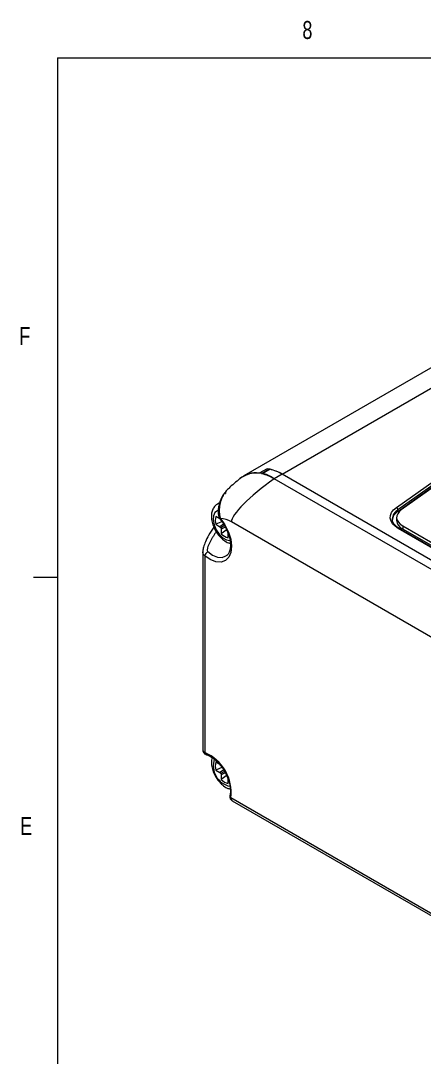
# Model space of a CAD drawing. Header units: millimetres. Extents: x 7 to 553, y 4 to 429.
# Drawn here: x 8.4 to 61.9, y 290.8 to 428.1 of the extents above; entities that cross this region are included whole.
import ezdxf

# ---------------------------------------------------------------- set-up
doc = ezdxf.new("R2010")
doc.units = ezdxf.units.MM
doc.styles.add('SLDTEXTSTYLE0', font='TXT', dxfattribs={"width": 0.75})

msp = doc.modelspace()

# ---------------------------------------------------------------- linework, layer by layer
at = {"color": 7, "linetype": 'Continuous', "lineweight": 18}
for p, q in [((13.281, 423.179), (546.681, 423.179)), ((13.281, 423.179), (13.281, 10.429)), ((72.063, 387.498), (37.979, 367.822)), ((43.039, 368.038), (75.199, 386.604)), ((58.174, 363.618), (79.824, 379.041)), ((80.025, 378.734), (58.375, 363.311)), ((58.375, 363.108), (80.025, 378.531)), ((80.475, 378.734), (58.825, 363.312)), ((41.066, 368.767), (40.005, 368.155)), ((41.37, 368.685), (40.309, 368.072)), ((41.448, 368.693), (40.388, 368.081)), ((43.039, 368.038), (41.979, 367.426)), ((94.588, 338.28), (43.039, 368.038)), ((93.527, 337.668), (41.979, 367.426)), ((34.771, 364.258), (34.507, 364.105)), ((34.813, 362.124), (34.267, 362.439)), ((58.375, 363.108), (58.375, 363.311)), ((35.168, 361.784), (34.267, 361.402)), ((34.267, 361.402), (34.813, 361.087)), ((35.297, 361.405), (34.813, 361.087)), ((34.813, 361.087), (34.94, 360.953)), ((35.408, 361.223), (34.94, 360.953)), ((35.519, 361.041), (34.992, 360.776)), ((87.87, 331.953), (36.322, 361.711)), ((57.623, 362.096), (57.627, 362.005)), ((58.203, 362.308), (58.203, 361.893)), ((59.006, 361.19), (82.716, 347.502)), ((59.006, 361.19), (59.006, 360.775)), ((34.94, 360.953), (34.992, 360.776)), ((34.992, 360.776), (34.992, 360.146)), ((35.774, 360.735), (34.992, 360.146)), ((35.89, 359.627), (35.89, 360.258)), ((58.542, 360.86), (58.331, 360.998)), ((82.122, 347.159), (58.412, 360.847)), ((82.252, 347.172), (58.542, 360.86)), ((82.716, 347.087), (59.006, 360.775)), ((32.553, 357.752), (32.553, 331.504)), ((32.786, 357.246), (32.786, 331.177)), ((13.281, 354.371), (10.106, 354.371)), ((34.813, 329.577), (34.267, 329.892)), ((35.168, 329.237), (34.267, 328.855)), ((34.267, 328.855), (34.813, 328.54)), ((35.298, 328.859), (34.813, 328.54)), ((34.813, 328.54), (34.94, 328.406)), ((35.415, 328.68), (34.94, 328.406)), ((34.94, 328.406), (34.992, 328.229)), ((35.515, 328.491), (34.992, 328.229)), ((34.992, 328.229), (34.992, 327.599)), ((35.774, 328.187), (34.992, 327.599)), ((35.89, 327.08), (35.89, 327.71)), ((87.927, 295.339), (36.265, 325.163)), ((36.432, 324.797), (88.248, 294.884))]:
    msp.add_line(p, q, dxfattribs=at)
at = {"color": 8, "linetype": 'Continuous', "lineweight": 18}
msp.add_line((34.524, 364.115), (34.739, 364.203), dxfattribs=at)
at = {"color": 8, "linetype": 'Continuous', "lineweight": 18, "flags": 128}
for points in [[(34.559, 363.216), (34.493, 363.198), (34.148, 362.965), (33.944, 362.545), (33.902, 361.984), (34.027, 361.343), (34.305, 360.691), (34.706, 360.098), (35.187, 359.63), (35.696, 359.337), (36.134, 359.249)], [(34.835, 362.077), (34.831, 362.084), (34.83, 362.11), (34.843, 362.145), (34.869, 362.189)], [(33.191, 357.781), (33.845, 357.324), (34.495, 357.066), (35.097, 357.026), (35.61, 357.206), (35.679, 357.253)]]:
    msp.add_lwpolyline(points, dxfattribs=at)
at = {"color": 7, "linetype": 'Continuous', "lineweight": 18, "flags": 128}
for points in [[(58.412, 360.847), (57.991, 361.139), (57.67, 361.47), (57.46, 361.83), (57.367, 362.206), (57.395, 362.585), (57.543, 362.955), (57.806, 363.303), (58.174, 363.618)], [(58.825, 363.312), (58.543, 363.071), (58.341, 362.804), (58.228, 362.521), (58.206, 362.231), (58.277, 361.943), (58.438, 361.667), (58.684, 361.413), (59.006, 361.19)], [(34.869, 362.189), (35.469, 361.325), (35.934, 360.378), (36.232, 359.412), (36.342, 358.492), (36.258, 357.681), (35.985, 357.033), (35.541, 356.591), (34.957, 356.387), (34.272, 356.433), (33.532, 356.726), (32.786, 357.246)]]:
    msp.add_lwpolyline(points, dxfattribs=at)
at = {"color": 7, "linetype": 'Continuous', "lineweight": 18}
for centre, radius, start, end in [((39.449, 365.273), 2.935, 79.06866, 132.89383), ((39.689, 364.405), 3.791, 52.84259, 122.22403), ((40.359, 367.982), 0.103, 73.65701, 118.60682), ((38.923, 362.262), 6.001, 59.38807, 75.87403), ((40.987, 368.476), 0.302, 27.97253, 74.80807), ((40.129, 363.195), 5.651, 59.00092, 80.45622), ((41.419, 368.594), 0.103, 73.65701, 118.60682), ((39.984, 362.874), 6.001, 59.38807, 75.87403), ((35.833, 361.921), 1.65, 161.67959, 198.32041), ((59.149, 361.789), 1.529, 120.38827, 176.08928), ((58.009, 363.291), 0.366, 3.07778, 63.30286), ((34.581, 358.865), 3.336, 58.53394, 85.04504), ((59.528, 361.997), 1.329, 184.45925, 246.86101), ((36.224, 361.242), 1.649, 221.67934, 258.32604), ((33.741, 356.944), 1.001, 123.29636, 162.43106), ((30.523, 325.855), 5.783, 353.12131, 66.96206), ((33.115, 331.21), 0.33, 185.70127, 248.41171), ((35.833, 329.373), 1.65, 161.67959, 198.32041), ((36.224, 328.695), 1.649, 221.67934, 258.32604)]:
    msp.add_arc(centre, radius, start, end, dxfattribs=at)
at = {"color": 8, "linetype": 'Continuous', "lineweight": 18}
for centre, radius, start, end in [((59.149, 361.992), 1.529, 120.38827, 176.08928), ((58.488, 360.74), 0.131, 65.68605, 125.61817), ((36.723, 329.434), 2.796, 162.05779, 257.77209), ((36.463, 325.433), 0.335, 172.4056, 233.78383)]:
    msp.add_arc(centre, radius, start, end, dxfattribs=at)
at = {"color": 7, "linetype": 'Continuous', "lineweight": 18}
msp.add_ellipse((42.905, 366.1), major_axis=(6.516, 4.624), ratio=0.2024285, start_param=1.5692961, end_param=2.9989285, dxfattribs=at)
for points, knots in [([(37.658, 367.602), (37.134, 367.187), (36.465, 366.658), (35.854, 366.036), (35.72, 365.901)], [0, 0, 0, 0, 0.7819477, 1, 1, 1, 1]), ([(35.469, 365.608), (35.428, 365.56), (35.21, 365.311), (34.943, 364.786), (34.682, 364.078), (34.578, 363.476), (34.558, 362.989), (34.6, 362.608), (34.693, 362.319), (34.771, 362.132), (34.835, 362.078), (34.836, 362.077)], [0, 0, 0, 0, 0.06787934, 0.35458703, 0.56055228, 0.71970447, 0.82536613, 0.898753, 0.95668489, 0.99895039, 1, 1, 1, 1]), ([(35.692, 365.887), (35.645, 365.832), (35.55, 365.724), (35.414, 365.536), (35.285, 365.331), (35.153, 365.086), (35.022, 364.794), (34.919, 364.504), (34.849, 364.251), (34.802, 364.049), (34.764, 363.834), (34.738, 363.627), (34.722, 363.431), (34.716, 363.247), (34.719, 363.05), (34.732, 362.85), (34.752, 362.678), (34.774, 362.543), (34.795, 362.432), (34.824, 362.311), (34.854, 362.23), (34.869, 362.189)], [0, 0, 0, 0, 0.0805601, 0.161238, 0.2422823, 0.3234568, 0.426384, 0.5296795, 0.5820796, 0.6345627, 0.6873659, 0.7403196, 0.7784199, 0.8166414, 0.8554365, 0.8945858, 0.9271255, 0.9438373, 0.9607718, 0.9800135, 1, 1, 1, 1]), ([(35.692, 365.887), (35.659, 365.85), (35.594, 365.777), (35.556, 365.633), (35.548, 365.525), (35.568, 365.472), (35.569, 365.469)], [0, 0, 0, 0, 0.3259194, 0.6518388, 0.9777582, 1, 1, 1, 1]), ([(35.711, 365.913), (35.684, 365.886), (35.654, 365.857), (35.636, 365.815), (35.634, 365.811)], [0, 0, 0, 0, 0.8950352, 1, 1, 1, 1]), ([(35.71, 365.911), (35.71, 365.912), (35.72, 365.923), (35.723, 365.922), (35.702, 365.899), (35.692, 365.887)], [0, 0, 0, 0, 0.024241, 0.5088993, 1, 1, 1, 1]), ([(34.542, 364.103), (34.494, 364.083), (34.275, 363.991), (33.992, 363.657), (33.745, 363.153), (33.651, 362.551), (33.703, 361.872), (33.912, 361.146), (34.265, 360.436), (34.735, 359.795), (35.301, 359.281), (35.791, 358.967), (36.096, 358.904), (36.175, 358.888)], [0, 0, 0, 0, 0.0261234, 0.119249, 0.2104534, 0.30670827, 0.41085908, 0.51923636, 0.62762444, 0.73639233, 0.84671062, 0.96019358, 1, 1, 1, 1]), ([(33.99, 361.039), (33.757, 360.673), (33.343, 360.025), (32.878, 359.134), (32.661, 358.424), (32.537, 358.001), (32.559, 357.795), (32.561, 357.776)], [0, 0, 0, 0, 0.3508743, 0.6222274, 0.8349178, 0.9844031, 1, 1, 1, 1]), ([(34.835, 362.077), (34.925, 361.961), (35.189, 361.623), (35.57, 360.991), (35.918, 360.202), (36.137, 359.416), (36.217, 358.69), (36.165, 358.065), (35.992, 357.597), (35.826, 357.344), (35.7, 357.28), (35.678, 357.268)], [0, 0, 0, 0, 0.0676015, 0.1983284, 0.3292898, 0.4596888, 0.5889678, 0.7168224, 0.8439463, 0.9725806, 1, 1, 1, 1]), ([(58.331, 360.998), (58.31, 361.011), (58.112, 361.139), (57.853, 361.419), (57.651, 361.754), (57.65, 361.953), (57.649, 362.018)], [0, 0, 0, 0, 0.0457145, 0.4279234, 0.8113854, 1, 1, 1, 1]), ([(32.562, 331.508), (32.56, 331.468), (32.555, 331.362), (32.628, 331.177), (32.771, 331.009), (32.949, 330.904), (33.072, 330.889), (33.119, 330.883)], [0, 0, 0, 0, 0.149557, 0.395096, 0.6284056, 0.8606643, 1, 1, 1, 1]), ([(32.996, 330.903), (33.088, 330.871), (33.358, 330.778), (33.85, 330.492), (34.435, 330), (34.985, 329.37), (35.464, 328.642), (35.841, 327.857), (36.094, 327.066), (36.21, 326.32), (36.196, 325.798), (36.145, 325.548), (36.131, 325.48)], [0, 0, 0, 0, 0.0574487, 0.1693885, 0.2816779, 0.394549, 0.5080179, 0.6217059, 0.7350651, 0.8475621, 0.9588487, 1, 1, 1, 1]), ([(33.768, 330.514), (33.737, 330.403), (33.649, 330.092), (33.679, 329.506), (33.841, 328.789), (34.161, 328.069), (34.602, 327.405), (35.145, 326.853), (35.682, 326.476), (36.046, 326.374), (36.187, 326.334)], [0, 0, 0, 0, 0.0725697, 0.2039984, 0.3427099, 0.4821282, 0.6216983, 0.7628643, 0.9075128, 1, 1, 1, 1]), ([(36.144, 325.479), (36.132, 325.437), (36.099, 325.325), (36.137, 325.147), (36.223, 324.973), (36.335, 324.852), (36.413, 324.813), (36.439, 324.8)], [0, 0, 0, 0, 0.1482034, 0.3963028, 0.6213108, 0.8729354, 1, 1, 1, 1]), ([(36.265, 325.163), (36.265, 325.14), (36.264, 325.084), (36.278, 325.006), (36.301, 324.943), (36.326, 324.898), (36.357, 324.855), (36.392, 324.82), (36.422, 324.804), (36.433, 324.798)], [0, 0, 0, 0, 0.1082963, 0.2746359, 0.4464203, 0.5546463, 0.6635532, 0.8775291, 1, 1, 1, 1])]:
    msp.add_open_spline(points, degree=3, knots=knots, dxfattribs=at)
at = {"color": 8, "linetype": 'Continuous', "lineweight": 18}
for points, knots in [([(34.309, 360.414), (34.293, 360.392), (34.2, 360.257), (34.042, 360.011), (33.83, 359.673), (33.631, 359.331), (33.446, 358.984), (33.284, 358.631), (33.176, 358.323), (33.133, 358.099), (33.127, 357.962), (33.139, 357.874), (33.162, 357.812), (33.185, 357.788), (33.191, 357.781)], [0, 0, 0, 0, 0.0263766, 0.1567698, 0.287255, 0.4192592, 0.5514741, 0.6848544, 0.8191516, 0.8942514, 0.930928, 0.9682187, 0.9908016, 1, 1, 1, 1]), ([(32.786, 357.246), (32.769, 357.258), (32.735, 357.281), (32.686, 357.327), (32.64, 357.385), (32.604, 357.454), (32.579, 357.527), (32.558, 357.628), (32.55, 357.711), (32.553, 357.769), (32.554, 357.774)], [0, 0, 0, 0, 0.0924736, 0.1862454, 0.3186142, 0.4535154, 0.5826004, 0.7127846, 0.9785895, 1, 1, 1, 1]), ([(32.554, 331.504), (32.554, 331.491), (32.555, 331.455), (32.567, 331.407), (32.589, 331.359), (32.613, 331.32), (32.646, 331.28), (32.688, 331.241), (32.735, 331.206), (32.769, 331.187), (32.786, 331.177)], [0, 0, 0, 0, 0.1338282, 0.3470051, 0.4551135, 0.5638522, 0.6851834, 0.8081997, 0.9034665, 1, 1, 1, 1])]:
    msp.add_open_spline(points, degree=3, knots=knots, dxfattribs=at)

# ---------------------------------------------------------------- texts
at = {"color": 7, "linetype": 'Continuous', "lineweight": 0, "char_height": 2.381, "attachment_point": 1, "style": 'SLDTEXTSTYLE0'}
for s, insert in [('8', (45.723, 428.058)), ('F', (8.236, 387.543)), ('E', (8.359, 322.649))]:
    msp.add_mtext(s, dxfattribs=dict(at, insert=insert))

doc.saveas('drawing.dxf')
